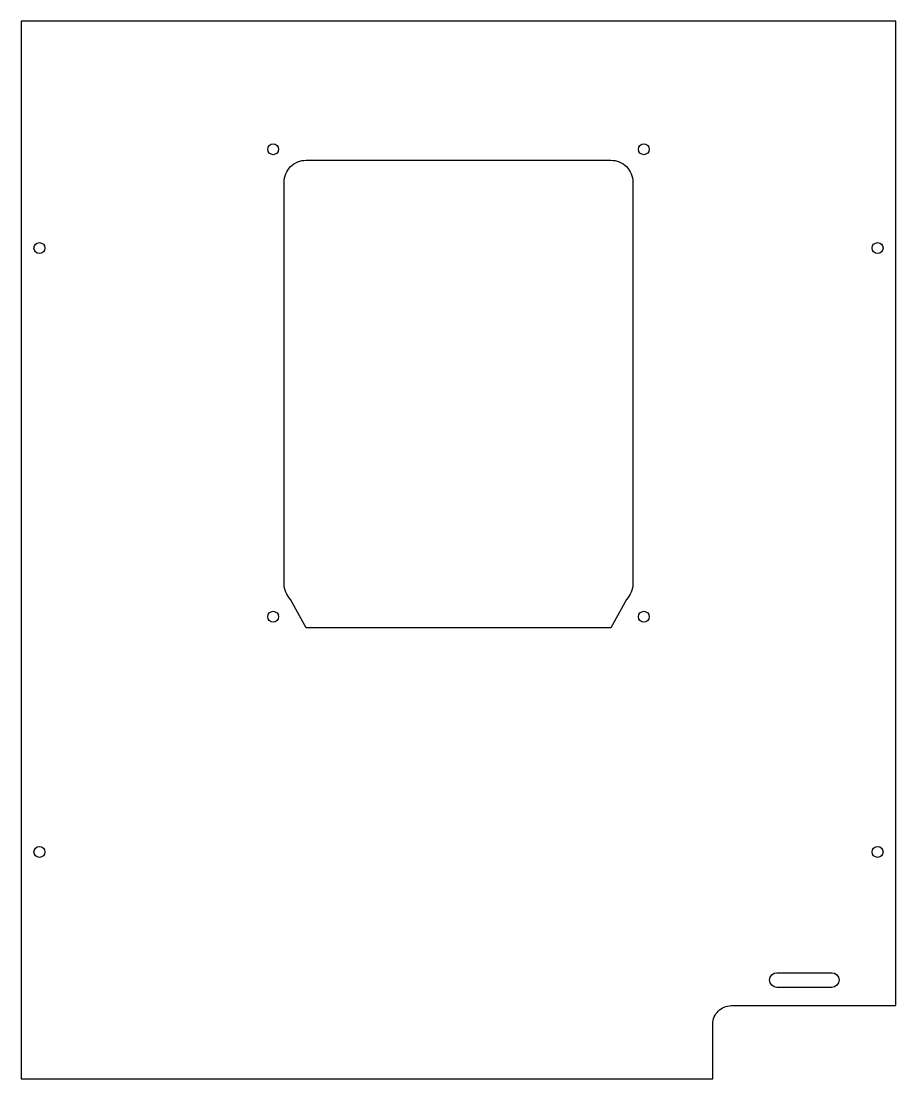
# Model space of a CAD drawing. Header units: millimetres. Extents: x -239 to 0, y 0 to 289.
import ezdxf

# ---------------------------------------------------------------- set-up
doc = ezdxf.new("R2010")
doc.units = ezdxf.units.MM
doc.layers.get('0').update_dxf_attribs({"linetype": 'CONTINUOUS'})

msp = doc.modelspace()

# ---------------------------------------------------------------- linework, layer by layer
for points in [[(-45, 20), (0, 20), (0, 289), (-239, 289), (-239, 0), (-50, 0), (-50, 15, -0.414214)], [(-161.14, 123.26), (-165.38, 131.02, -0.198912), (-167.14, 135.26), (-167.14, 245, -0.414214), (-161.14, 251), (-77.86, 251, -0.414214), (-71.86, 245), (-71.86, 135.26, -0.198912), (-73.62, 131.02), (-77.86, 123.26)], [(-17.5, 25), (-32.5, 25, -1), (-32.5, 29), (-17.5, 29, -1)]]:
    msp.add_lwpolyline(points, format="xyb", close=True)
for centre in [(-170.14, 254), (-68.86, 254), (-234, 227), (-5, 227), (-170.14, 126.26), (-68.86, 126.26), (-234, 62), (-5, 62)]:
    msp.add_circle(centre, 1.5)

doc.saveas('drawing.dxf')
